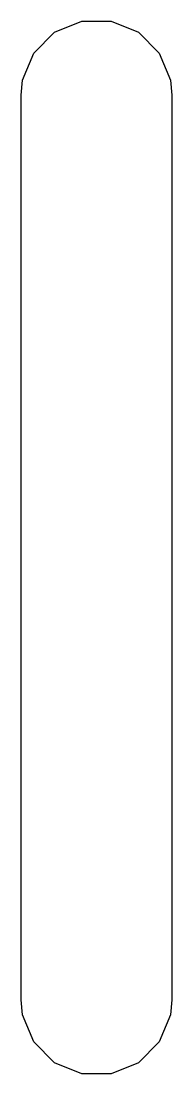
# Model space of a CAD drawing. Extents: x 89 to 178, y -115 to -57.
# Drawn here: x 160.539 to 160.789, y -103.004 to -101.258 of the extents above; entities that cross this region are included whole.
import ezdxf

# ---------------------------------------------------------------- set-up
doc = ezdxf.new("R2010")
doc.units = 0
doc.layers.add('BLACK', color=7, linetype='CONTINUOUS')

msp = doc.modelspace()

# ---------------------------------------------------------------- linework, layer by layer
at = {"layer": 'BLACK', "linetype": 'CONTINUOUS'}
for p, q in [((160.594839, -101.276994), (160.639899, -101.25833)), ((160.639899, -101.25833), (160.688671, -101.25833)), ((160.688671, -101.25833), (160.733731, -101.276994)), ((160.560351, -101.311482), (160.594839, -101.276994)), ((160.733731, -101.276994), (160.768219, -101.311482)), ((160.541687, -101.356542), (160.560351, -101.311482)), ((160.768219, -101.311482), (160.786883, -101.356542)), ((160.539285, -101.380928), (160.541687, -101.356542)), ((160.786883, -101.356542), (160.789285, -101.380928)), ((160.539285, -102.880928), (160.539285, -101.380928)), ((160.789285, -101.380928), (160.789285, -102.880928)), ((160.541687, -102.905314), (160.539285, -102.880928)), ((160.789285, -102.880928), (160.786883, -102.905314)), ((160.560351, -102.950374), (160.541687, -102.905314)), ((160.786883, -102.905314), (160.768219, -102.950374)), ((160.594839, -102.984862), (160.560351, -102.950374)), ((160.768219, -102.950374), (160.733731, -102.984862)), ((160.639899, -103.003526), (160.594839, -102.984862)), ((160.733731, -102.984862), (160.688671, -103.003526)), ((160.688671, -103.003526), (160.639899, -103.003526))]:
    msp.add_line(p, q, dxfattribs=at)

doc.saveas('drawing.dxf')
